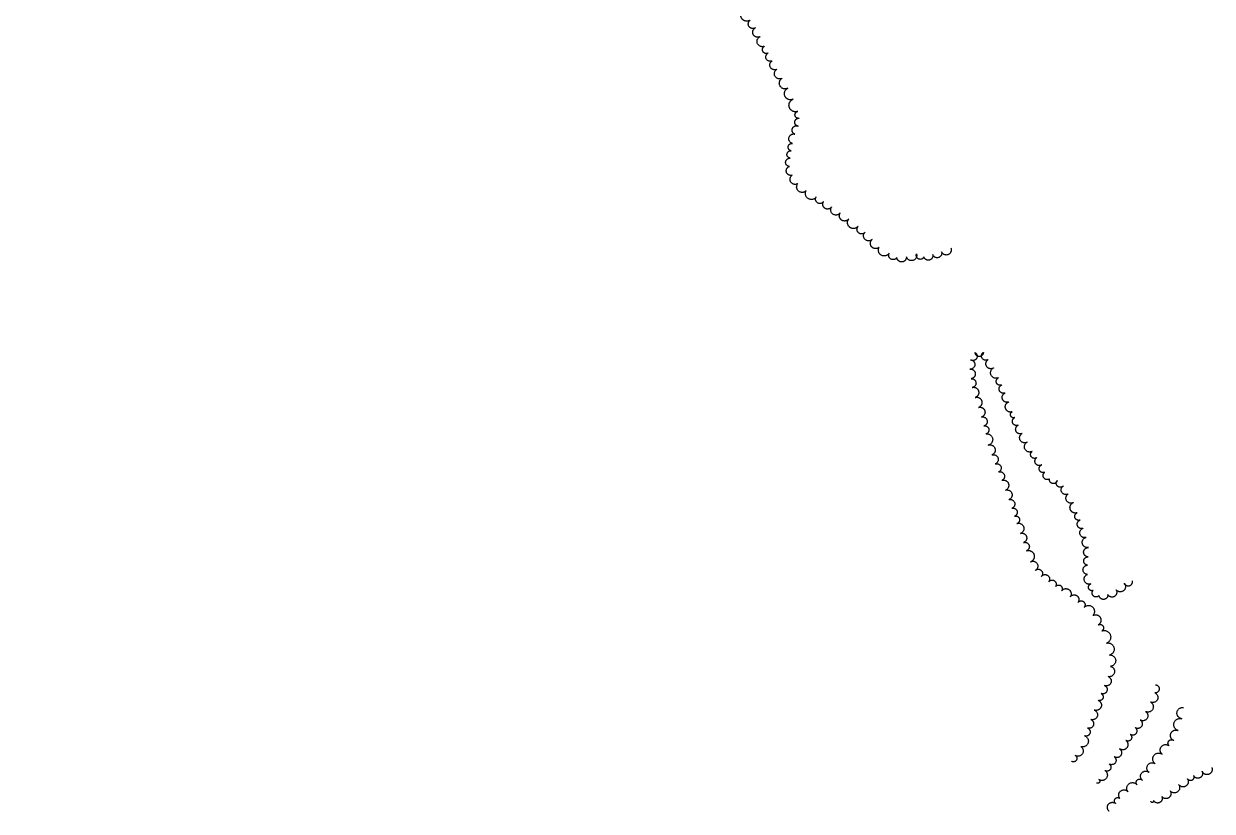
# Model space of a CAD drawing. Header units: feet. Extents: x 1024280 to 1029256, y 89370 to 94536.
# Drawn here: x 1024591 to 1025724, y 90351 to 91101 of the extents above; entities that cross this region are included whole.
import ezdxf

# ---------------------------------------------------------------- set-up
doc = ezdxf.new("R2010")
doc.units = ezdxf.units.FT
doc.header["$MEASUREMENT"] = 0
doc.linetypes.add('LTP600', pattern=[100, 100, 0])
doc.layers.add('TREELINE', color=9, linetype='LTP600')

msp = doc.modelspace()

# ---------------------------------------------------------------- linework, layer by layer
at = {"layer": 'TREELINE', "flags": 128}
for points in [[(1025474.45, 90887.74, -1), (1025465.62, 90884.01, -1), (1025457.18, 90881.68, -1), (1025448.75, 90879.34, -1), (1025441.75, 90882.12, -1), (1025432.13, 90879.39, -1), (1025422.99, 90878.73, -1), (1025415.78, 90882.92, -1), (1025406.15, 90888.52, -1), (1025399.31, 90895.82, -1), (1025392.76, 90902.81, -1), (1025386.01, 90908.39, -1), (1025377.26, 90915.64, -1), (1025369.05, 90921.34, -1), (1025360.77, 90926.95, -1), (1025353.13, 90932.02, -1), (1025346.21, 90936.61, -1), (1025336.68, 90942.6, -1), (1025328.69, 90949.27, -1), (1025323.22, 90957.15, -1), (1025320.65, 90965.51, -1), (1025321.22, 90973.41, -1), (1025322.36, 90980.4, -1), (1025323.49, 90987.4, -1), (1025325.63, 90996.31, -1), (1025329.02, 91003.93, -1), (1025329.8, 91011.39, -1), (1025328.61, 91017.95, -1), (1025324.27, 91029.67, -1), (1025319, 91040.08, -1), (1025313.77, 91049.57, -1), (1025308.75, 91058.21, -1), (1025304.21, 91066.17, -1), (1025300.33, 91073.55, -1), (1025296.86, 91080.14, -1), (1025292.58, 91089.19, -1), (1025288.21, 91097.72, -1), (1025283.3, 91104.96, -1), (1025276.78, 91114.61, -1), (1025269.5, 91122.64, -1), (1025264.89, 91127.74, -1), (1025257.99, 91134.98, -1), (1025251.04, 91142.19, -1), (1025243.47, 91150.51, -1), (1025237.32, 91158.92, -1), (1025233.39, 91164.3, -1), (1025228.12, 91174.37, -1), (1025224.97, 91183.71, -1), (1025221.9, 91193.34, -1), (1025218.17, 91202.62, -1), (1025214.03, 91210.8, -1), (1025209.8, 91217.98, -1), (1025205.44, 91224.08, -1), (1025199.37, 91232.55, -1), (1025192.55, 91239.28, -1), (1025185.71, 91244.74, -1), (1025179.57, 91249.73, -1), (1025173.1, 91254.99, -1), (1025166.71, 91262.68, -1), (1025162.65, 91267.58, -1), (1025157.39, 91278.46, -1), (1025153.23, 91288.91, -1), (1025149.84, 91298.76, -1), (1025147.68, 91305.06, -1), (1025144.53, 91314.21, -1), (1025141.34, 91323.49, -1), (1025138.08, 91333.01, -1), (1025134.82, 91342.46, -1), (1025131.81, 91351.12, -1), (1025129.07, 91358.99, -1), (1025126.88, 91365.31, -1), (1025123.55, 91374.77, -1), (1025120.33, 91383.79, -1), (1025117.05, 91391.9, -1), (1025114.21, 91399.29, -1), (1025111.68, 91405.91, -1), (1025107.17, 91418.02, -1), (1025104.11, 91426.25, -1), (1025101.32, 91434.1, -1), (1025098.86, 91441.18, -1), (1025096.83, 91447.53, -1), (1025093.9, 91456.66, -1), (1025092.71, 91465.33, -1), (1025092.88, 91473.24, -1), (1025093.09, 91482.9, -1), (1025093.2, 91492.9, -1), (1025093.28, 91500.52, -1), (1025091.97, 91508.81, -1), (1025088.32, 91518.01, -1), (1025084.25, 91527.38, -1), (1025080.4, 91536.15, -1), (1025076.83, 91544.14, -1), (1025074.2, 91551.61, -1), (1025071.96, 91558.33, -1), (1025069.97, 91564.33, -1), (1025066.58, 91572.84, -1), (1025061.86, 91579.71, -1), (1025056.43, 91587.59, -1), (1025050.04, 91592.56, -1), (1025041.29, 91596.47, -1), (1025033.19, 91599.79, -1), (1025025.93, 91602.93, -1), (1025018.6, 91606.11, -1), (1025009.5, 91610.25, -1), (1025001.08, 91613.87, -1), (1024993.08, 91616.23, -1), (1024985.59, 91616.5, -1), (1024975.18, 91616.89, -1), (1024965.8, 91614.91, -1), (1024958.15, 91613.3, -1), (1024948.54, 91610.54, -1), (1024938.97, 91607.64, -1), (1024929.44, 91604.61, -1), (1024920.73, 91601.74, -1), (1024912.84, 91599.05, -1), (1024906.39, 91596.84, -1), (1024896.56, 91593.42, -1), (1024887.52, 91590.24, -1), (1024879.28, 91587.29, -1), (1024871.75, 91584.85, -1), (1024861.44, 91581.52, -1), (1024851.52, 91581.67, -1), (1024845.02, 91586.17, -1), (1024840.32, 91592.3, -1), (1024838.23, 91599.5, -1), (1024840.12, 91605.89, -1), (1024845.75, 91614.04, -1), (1024854.98, 91621.17, -1), (1024864.57, 91626.21, -1), (1024870.84, 91629.51, -1), (1024882.74, 91634.53, -1), (1024892.78, 91638.24, -1), (1024903.04, 91642.85, -1), (1024912.25, 91647.71, -1), (1024920.61, 91652.39, -1), (1024927.96, 91657.14, -1), (1024934.01, 91662.25, -1), (1024938.79, 91666.3, -1), (1024938.02, 91676.27, -1), (1024937.53, 91682.57, -1), (1024934.2, 91694.18, -1), (1024930.85, 91704.92, -1), (1024927.58, 91714.81, -1), (1024924.32, 91723.82, -1), (1024921.78, 91730.83, -1), (1024917.37, 91737.51, -1), (1024910.13, 91743.07, -1), (1024900.52, 91745.87, -1), (1024894.11, 91747.74, -1), (1024884.2, 91749.77, -1), (1024874.21, 91751.6, -1), (1024864.01, 91753.71, -1), (1024855.36, 91757.15, -1), (1024848.93, 91761.16, -1), (1024842.9, 91766.29, -1), (1024839.4, 91772.45, -1), (1024838.02, 91782.84, -1), (1024840.57, 91791.51, -1), (1024846.35, 91797.94, -1), (1024856.02, 91801.79, -1), (1024862.09, 91804.2, -1), (1024869.72, 91805.23, -1), (1024878.64, 91809.65, -1), (1024887.91, 91814.5, -1), (1024896.31, 91819.93, -1), (1024904.37, 91825.13, -1), (1024903.53, 91833.04, -1), (1024900.53, 91842.35, -1), (1024897.03, 91852.16, -1), (1024893.92, 91861.23, -1), (1024891.12, 91869.51, -1), (1024888.47, 91876.98, -1), (1024885.21, 91886.19, -1), (1024881.35, 91892.75, -1), (1024875.18, 91898.35, -1), (1024866.89, 91898.64, -1), (1024859.7, 91896.5, -1), (1024850.07, 91893.64, -1), (1024842.18, 91896.42, -1), (1024838.63, 91903.46, -1), (1024840.27, 91910.79, -1), (1024840.14, 91917.87, -1), (1024839.99, 91926.1, -1), (1024837.68, 91934.97, -1), (1024835.3, 91942.95, -1), (1024833.01, 91950.1, -1), (1024830.95, 91956.44, -1), (1024827.99, 91965.55, -1), (1024825.2, 91973.84, -1), (1024822.52, 91981.29, -1), (1024819.94, 91988.42, -1), (1024816.41, 91997.78, -1), (1024812.95, 92006.27, -1), (1024809.14, 92013.68, -1), (1024804, 92023.69, -1), (1024798.42, 92032.48, -1), (1024793.04, 92040.41, -1), (1024788.26, 92047.74, -1), (1024784.98, 92052.78, -1), (1024782.4, 92060.06, -1), (1024777.83, 92068.7, -1), (1024773.45, 92076.75, -1), (1024769.43, 92084.05, -1), (1024765.81, 92090.62, -1), (1024762.61, 92096.46, -1), (1024758.53, 92103.91, -1), (1024754.45, 92111.65, -1), (1024751.25, 92118.89, -1), (1024746.87, 92128.8, -1), (1024743.45, 92138.2, -1), (1024740.57, 92146.9, -1), (1024737.83, 92154.77, -1), (1024735.14, 92162.5, -1), (1024730.54, 92169.52, -1), (1024724.09, 92175.16, -1), (1024715.93, 92178.3, -1), (1024708.47, 92180.97, -1), (1024701.15, 92183.59, -1), (1024694.13, 92188.72, -1), (1024690.73, 92196.02, -1), (1024691.56, 92204.31, -1), (1024693.13, 92211.65, -1), (1024695.11, 92220.89, -1), (1024700.21, 92227.73, -1), (1024697.69, 92236.11, -1), (1024694.92, 92243.52, -1), (1024692.11, 92250.02, -1), (1024689.66, 92255.68, -1), (1024685.32, 92263.76, -1), (1024680.25, 92270.37, -1), (1024676.54, 92275.21, -1), (1024668.87, 92282.26, -1), (1024662.83, 92289.71, -1), (1024657.8, 92296.87, -1), (1024653.19, 92303.3, -1), (1024647.19, 92311.66, -1), (1024640.48, 92315.88, -1), (1024632.98, 92316.54, -1), (1024624.74, 92315.26, -1), (1024616.84, 92314.03, -1), (1024609.57, 92316, -1), (1024602.14, 92322.06, -1), (1024596.94, 92326.31, -1), (1024592.74, 92333.16, -1), (1024592.74, 92333.16)], [(1025647.17, 90570.57, -1), (1025639.82, 90568.2, -1), (1025632.13, 90561.82, -1), (1025624.05, 90557.47, -1), (1025615.78, 90556.52, -1), (1025609.99, 90561.3, -1), (1025607.84, 90567.6, -1), (1025604.74, 90576.67, -1), (1025604.83, 90585.42, -1), (1025605.27, 90593.33, -1), (1025605.76, 90602.31, -1), (1025603.49, 90611.94, -1), (1025600.47, 90620.59, -1), (1025597.61, 90628.42, -1), (1025595.02, 90635.46, -1), (1025591.43, 90645.24, -1), (1025586.44, 90653.41, -1), (1025581.75, 90661.09, -1), (1025575.9, 90666.18, -1), (1025568.49, 90667.76, -1), (1025563.92, 90673.91, -1), (1025561.15, 90681.15, -1), (1025556.32, 90687.94, -1), (1025552.03, 90693.96, -1), (1025547.06, 90702.64, -1), (1025542.51, 90711.07, -1), (1025538.65, 90718.92, -1), (1025535.48, 90726.18, -1), (1025533.06, 90731.72, -1), (1025529.59, 90741.09, -1), (1025526.27, 90749.64, -1), (1025523.01, 90757.31, -1), (1025519.77, 90764.07, -1), (1025515.27, 90773.47, -1), (1025509.98, 90781.46, -1), (1025505.44, 90788.3, -1), (1025497.61, 90788.14, -1), (1025493.27, 90781.11, -1), (1025492.71, 90772.31, -1), (1025493.74, 90763.2, -1), (1025494.7, 90754.8, -1), (1025497.51, 90745.23, -1), (1025500.78, 90735.76, -1), (1025503.74, 90726.64, -1), (1025505.88, 90718.16, -1), (1025507.7, 90710.45, -1), (1025510.18, 90699.91, -1), (1025513.37, 90690.43, -1), (1025516.74, 90681.91, -1), (1025519.84, 90674.17, -1), (1025523, 90666.28, -1), (1025526.42, 90656.89, -1), (1025529.62, 90647.85, -1), (1025532.5, 90639.59, -1), (1025535.09, 90632.11, -1), (1025537.5, 90625.15, -1), (1025540.74, 90615.69, -1), (1025543.72, 90607.02, -1), (1025546.52, 90599.17, -1), (1025550.3, 90588.58, -1), (1025554.96, 90580.43, -1), (1025560.69, 90574.69, -1), (1025567.77, 90569.54, -1), (1025574.26, 90565.02, -1), (1025580.08, 90560.97, -1), (1025588.22, 90555.3, -1), (1025595.61, 90549.88, -1), (1025601.69, 90545.42, -1), (1025609.7, 90537.52, -1), (1025614.99, 90528.54, -1), (1025618.37, 90522.8, -1), (1025622.82, 90511.12, -1), (1025625.8, 90499.84, -1), (1025626.54, 90489.03, -1), (1025624.48, 90479.25, -1), (1025620.99, 90470.77, -1), (1025617.61, 90463.15, -1), (1025614.76, 90456.72, -1), (1025611.19, 90447.38, -1), (1025607.75, 90438.44, -1), (1025604.65, 90430.26, -1), (1025601.95, 90422.81, -1), (1025598.27, 90412.62, -1), (1025593.02, 90404.11, -1), (1025589.57, 90398.51, -1), (1025589.57, 90398.51)], [(1025669.49, 90471.39, -1), (1025669.01, 90463.71, -1), (1025664.83, 90454.97, -1), (1025659.97, 90446.05, -1), (1025655.02, 90437.85, -1), (1025650.12, 90430.59, -1), (1025645.44, 90424.21, -1), (1025641.23, 90418.51, -1), (1025635.29, 90410.47, -1), (1025630.07, 90402.94, -1), (1025625.4, 90396.03, -1), (1025621.29, 90389.76, -1), (1025615.59, 90381.05, -1), (1025613.55, 90377.94)], [(1025625.4, 90350.94, -1), (1025631.5, 90358.33, -1), (1025635.52, 90363.2, -1), (1025643.34, 90369.44, -1), (1025651.8, 90376.21, -1), (1025657.03, 90380.4, -1), (1025663.41, 90388.02, -1), (1025669.25, 90396.18, -1), (1025675.85, 90405.29, -1), (1025682.6, 90413.23, -1), (1025686.91, 90418.31, -1), (1025691.13, 90427.89, -1), (1025694.49, 90439.06, -1), (1025696.24, 90449.75, -1), (1025696.26, 90449.9)], [(1025723.25, 90392.69, -1), (1025713.95, 90389.03, -1), (1025705.78, 90384.87, -1), (1025699.98, 90381.92, -1), (1025691.58, 90376.43, -1), (1025683.43, 90370.47, -1), (1025675.56, 90365.01, -1), (1025667.63, 90361.3, -1), (1025665.13, 90360.13)]]:
    msp.add_lwpolyline(points, format="xyb", dxfattribs=at)

doc.saveas('drawing.dxf')
